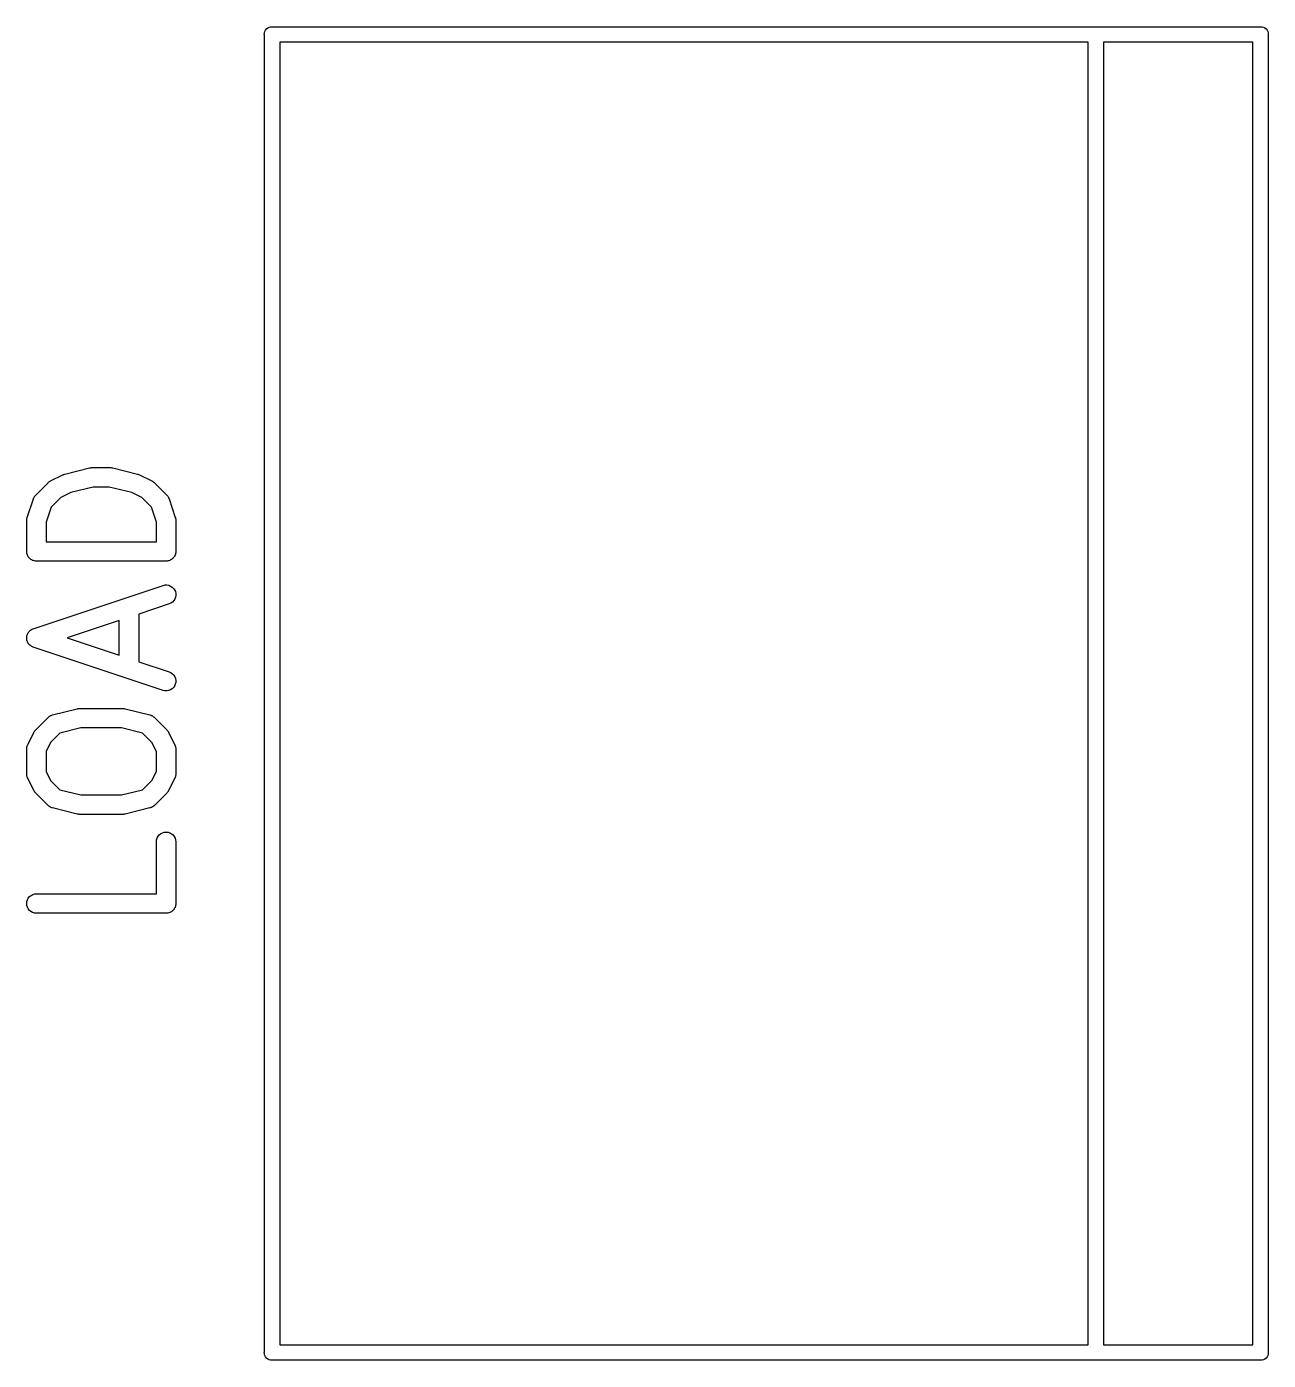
# Model space of a CAD drawing. Extents: x 62.9 to 160.2, y -123.1 to -39.2.
# Drawn here: x 62.88 to 72.45, y -99.12 to -88.84 of the extents above; entities that cross this region are included whole.
import ezdxf

# ---------------------------------------------------------------- set-up
doc = ezdxf.new("R2010")
doc.units = 0
doc.header["$MEASUREMENT"] = 0
doc.layers.add('BLACK', color=7, linetype='CONTINUOUS')

msp = doc.modelspace()

# ---------------------------------------------------------------- linework, layer by layer
at = {"layer": 'BLACK', "linetype": 'CONTINUOUS'}
for p, q in [((64.7097, -88.9), (64.7109, -88.8882)), ((64.71, -88.9029), (64.7097, -88.9)), ((64.71, -99.057), (64.71, -88.9029)), ((64.7109, -88.8882), (64.7143, -88.8769)), ((64.7143, -88.8769), (64.7199, -88.8665)), ((64.7199, -88.8665), (64.7274, -88.8574)), ((64.7274, -88.8574), (64.7365, -88.8499)), ((64.7365, -88.8499), (64.7469, -88.8443)), ((64.7469, -88.8443), (64.7582, -88.8409)), ((64.7582, -88.8409), (64.7671, -88.84)), ((64.7671, -88.84), (64.77, -88.8397)), ((64.77, -88.8397), (64.7729, -88.84)), ((64.7729, -88.84), (71.1171, -88.84)), ((71.1171, -88.84), (71.12, -88.8397)), ((71.12, -88.8397), (71.1229, -88.84)), ((71.1229, -88.84), (72.3871, -88.84)), ((72.3871, -88.84), (72.39, -88.8397)), ((72.39, -88.8397), (72.3929, -88.84)), ((72.3929, -88.84), (72.4018, -88.8409)), ((72.4018, -88.8409), (72.4131, -88.8443)), ((72.4131, -88.8443), (72.4235, -88.8499)), ((72.4235, -88.8499), (72.4326, -88.8574)), ((72.4326, -88.8574), (72.4401, -88.8665)), ((72.4401, -88.8665), (72.4457, -88.8769)), ((72.4457, -88.8769), (72.4491, -88.8882)), ((72.4491, -88.8882), (72.4503, -88.9)), ((72.4503, -88.9), (72.45, -88.9029)), ((72.45, -88.9029), (72.45, -99.0571)), ((64.83, -88.96), (64.83, -99)), ((71.06, -88.96), (64.83, -88.96)), ((71.06, -99), (71.06, -88.96)), ((71.18, -88.96), (71.18, -99)), ((72.33, -88.96), (71.18, -88.96)), ((72.33, -99), (72.33, -88.96)), ((63.0617, -92.3415), (63.1569, -92.2939)), ((63.1569, -92.2939), (63.1579, -92.2934)), ((63.1579, -92.2934), (63.1582, -92.2933)), ((63.1582, -92.2933), (63.1585, -92.2931)), ((63.1585, -92.2931), (63.1651, -92.2908)), ((63.1651, -92.2908), (63.1716, -92.2884)), ((63.1716, -92.2884), (63.172, -92.2883)), ((63.172, -92.2883), (63.1723, -92.2882)), ((63.1723, -92.2882), (63.3628, -92.2406)), ((63.3628, -92.2406), (63.3638, -92.2403)), ((63.3638, -92.2403), (63.3651, -92.2401)), ((63.3651, -92.2401), (63.3664, -92.2398)), ((63.3664, -92.2398), (63.3724, -92.2392)), ((63.3724, -92.2392), (63.3783, -92.2384)), ((63.3783, -92.2384), (63.3796, -92.2385)), ((63.3796, -92.2385), (63.381, -92.2383)), ((63.381, -92.2383), (63.5238, -92.2383)), ((63.5238, -92.2383), (63.5249, -92.2383)), ((63.5249, -92.2383), (63.5262, -92.2385)), ((63.5262, -92.2385), (63.5275, -92.2384)), ((63.5275, -92.2384), (63.5335, -92.2393)), ((63.5335, -92.2393), (63.5394, -92.24)), ((63.5394, -92.24), (63.5407, -92.2404)), ((63.5407, -92.2404), (63.542, -92.2406)), ((63.542, -92.2406), (63.7325, -92.2882)), ((63.7325, -92.2882), (63.7335, -92.2885)), ((63.7335, -92.2885), (63.7338, -92.2886)), ((63.7338, -92.2886), (63.7342, -92.2886)), ((63.7342, -92.2886), (63.7407, -92.2911)), ((63.7407, -92.2911), (63.7472, -92.2936)), ((63.7472, -92.2936), (63.7475, -92.2937)), ((63.7475, -92.2937), (63.7478, -92.2939)), ((63.7478, -92.2939), (63.8431, -92.3415)), ((62.947, -92.4508), (63.0422, -92.3555)), ((63.0422, -92.3555), (63.0429, -92.3548)), ((63.0429, -92.3548), (63.0462, -92.3522)), ((63.0462, -92.3522), (63.0493, -92.3493)), ((63.0493, -92.3493), (63.052, -92.3476)), ((63.052, -92.3476), (63.0544, -92.3457)), ((63.0544, -92.3457), (63.0581, -92.3437)), ((63.0581, -92.3437), (63.0617, -92.3415)), ((63.3902, -92.3883), (63.2167, -92.4317)), ((63.5146, -92.3883), (63.3902, -92.3883)), ((63.6881, -92.4317), (63.5146, -92.3883)), ((63.8431, -92.3415), (63.844, -92.342)), ((63.844, -92.342), (63.8475, -92.3443)), ((63.8475, -92.3443), (63.8512, -92.3462)), ((63.8512, -92.3462), (63.8537, -92.3482)), ((63.8537, -92.3482), (63.8563, -92.3499)), ((63.8563, -92.3499), (63.8593, -92.3529)), ((63.8593, -92.3529), (63.8626, -92.3555)), ((63.8626, -92.3555), (63.9578, -92.4508)), ((62.8812, -92.6229), (62.9288, -92.4801)), ((62.9288, -92.4801), (62.9292, -92.4791)), ((62.9292, -92.4791), (62.9301, -92.4771)), ((62.9301, -92.4771), (62.9308, -92.475)), ((62.9308, -92.475), (62.9332, -92.4705)), ((62.9332, -92.4705), (62.9353, -92.4658)), ((62.9353, -92.4658), (62.9366, -92.464)), ((62.9366, -92.464), (62.9377, -92.4621)), ((62.9377, -92.4621), (62.9409, -92.4581)), ((62.9409, -92.4581), (62.9439, -92.454)), ((62.9439, -92.454), (62.9456, -92.4525)), ((62.9456, -92.4525), (62.947, -92.4508)), ((63.1397, -92.4702), (63.0656, -92.5443)), ((63.2167, -92.4317), (63.1397, -92.4702)), ((63.7651, -92.4702), (63.6881, -92.4317)), ((63.8392, -92.5443), (63.7651, -92.4702)), ((63.9578, -92.4508), (63.9585, -92.4515)), ((63.9585, -92.4515), (63.9599, -92.4532)), ((63.9599, -92.4532), (63.9615, -92.4548)), ((63.9615, -92.4548), (63.9645, -92.459)), ((63.9645, -92.459), (63.9677, -92.463)), ((63.9677, -92.463), (63.9687, -92.4649)), ((63.9687, -92.4649), (63.97, -92.4667)), ((63.97, -92.4667), (63.972, -92.4714)), ((63.972, -92.4714), (63.9744, -92.476)), ((63.9744, -92.476), (63.975, -92.4781)), ((63.975, -92.4781), (63.9759, -92.4801)), ((63.9759, -92.4801), (64.0235, -92.6229)), ((62.879, -92.6311), (62.8803, -92.6271)), ((62.8803, -92.6271), (62.8812, -92.6229)), ((63.0656, -92.5443), (63.0274, -92.6588)), ((63.8774, -92.6588), (63.8392, -92.5443)), ((64.0235, -92.6229), (64.0239, -92.6239)), ((64.0239, -92.6239), (64.0247, -92.6281)), ((64.0247, -92.6281), (64.026, -92.6321)), ((62.8774, -92.6456), (62.8779, -92.6414)), ((62.8774, -92.6467), (62.8774, -92.6456)), ((62.8774, -92.8848), (62.8774, -92.6467)), ((62.8779, -92.6414), (62.878, -92.6372)), ((62.878, -92.6372), (62.8787, -92.6342)), ((62.8787, -92.6342), (62.879, -92.6311)), ((63.0274, -92.6588), (63.0274, -92.8098)), ((63.8774, -92.8098), (63.8774, -92.6588)), ((64.026, -92.6321), (64.0263, -92.6352)), ((64.0263, -92.6352), (64.0269, -92.6383)), ((64.0269, -92.6383), (64.027, -92.6425)), ((64.027, -92.6425), (64.0274, -92.6467)), ((64.0274, -92.6467), (64.0274, -92.8848)), ((63.0274, -92.8098), (63.8774, -92.8098)), ((62.8781, -92.8918), (62.8774, -92.8848)), ((62.8787, -92.8988), (62.8781, -92.8918)), ((62.8788, -92.8991), (62.8787, -92.8988)), ((62.8788, -92.8993), (62.8788, -92.8991)), ((62.8808, -92.9061), (62.8788, -92.8993)), ((62.8828, -92.9129), (62.8808, -92.9061)), ((62.883, -92.9131), (62.8828, -92.9129)), ((62.883, -92.9133), (62.883, -92.9131)), ((62.8864, -92.9196), (62.883, -92.9133)), ((62.8896, -92.9258), (62.8864, -92.9196)), ((62.8898, -92.926), (62.8896, -92.9258)), ((62.8899, -92.9263), (62.8898, -92.926)), ((62.8944, -92.9318), (62.8899, -92.9263)), ((62.8988, -92.9372), (62.8944, -92.9318)), ((64.0097, -92.9326), (64.0052, -92.938)), ((64.0143, -92.9271), (64.0097, -92.9326)), ((64.0144, -92.9269), (64.0143, -92.9271)), ((64.0146, -92.9267), (64.0144, -92.9269)), ((64.0179, -92.9205), (64.0146, -92.9267)), ((64.0213, -92.9143), (64.0179, -92.9205)), ((64.0214, -92.9141), (64.0213, -92.9143)), ((64.0215, -92.9138), (64.0214, -92.9141)), ((64.0236, -92.907), (64.0215, -92.9138)), ((64.0257, -92.9004), (64.0236, -92.907)), ((64.0258, -92.9001), (64.0257, -92.9004)), ((64.0266, -92.8929), (64.0258, -92.8998)), ((64.0258, -92.8998), (64.0258, -92.9001)), ((64.0274, -92.8858), (64.0266, -92.8929)), ((64.0274, -92.8848), (64.0274, -92.8853)), ((64.0274, -92.8853), (64.0274, -92.8853)), ((64.0274, -92.8853), (64.0274, -92.8853)), ((64.0274, -92.8853), (64.0274, -92.8858)), ((62.899, -92.9374), (62.8988, -92.9372)), ((62.8992, -92.9376), (62.899, -92.9374)), ((62.9046, -92.9421), (62.8992, -92.9376)), ((62.91, -92.9466), (62.9046, -92.9421)), ((62.9102, -92.9468), (62.91, -92.9466)), ((62.9104, -92.9469), (62.9102, -92.9468)), ((62.9166, -92.9503), (62.9104, -92.9469)), ((62.9228, -92.9537), (62.9166, -92.9503)), ((62.9231, -92.9538), (62.9228, -92.9537)), ((62.9233, -92.9539), (62.9231, -92.9538)), ((62.9301, -92.956), (62.9233, -92.9539)), ((62.9368, -92.9581), (62.9301, -92.956)), ((62.937, -92.9582), (62.9368, -92.9581)), ((62.9373, -92.9582), (62.937, -92.9582)), ((62.9443, -92.959), (62.9373, -92.9582)), ((62.9513, -92.9598), (62.9443, -92.959)), ((62.9518, -92.9598), (62.9513, -92.9598)), ((62.9519, -92.9598), (62.9518, -92.9598)), ((62.9524, -92.9598), (62.9519, -92.9598)), ((62.9519, -92.9598), (62.9519, -92.9598)), ((63.9524, -92.9598), (62.9524, -92.9598)), ((63.9594, -92.9591), (63.9524, -92.9598)), ((63.9664, -92.9584), (63.9594, -92.9591)), ((63.9667, -92.9584), (63.9664, -92.9584)), ((63.9669, -92.9583), (63.9667, -92.9584)), ((63.9737, -92.9563), (63.9669, -92.9583)), ((63.9805, -92.9543), (63.9737, -92.9563)), ((63.9807, -92.9542), (63.9805, -92.9543)), ((63.981, -92.9541), (63.9807, -92.9542)), ((63.9872, -92.9508), (63.981, -92.9541)), ((63.9934, -92.9475), (63.9872, -92.9508)), ((63.9937, -92.9474), (63.9934, -92.9475)), ((63.9939, -92.9472), (63.9937, -92.9474)), ((63.9994, -92.9427), (63.9939, -92.9472)), ((64.0049, -92.9383), (63.9994, -92.9427)), ((64.005, -92.9381), (64.0049, -92.9383)), ((64.0052, -92.938), (64.005, -92.9381)), ((62.9287, -93.4803), (63.9287, -93.1469)), ((63.9287, -93.1469), (63.9297, -93.1466)), ((63.9297, -93.1466), (63.944, -93.1436)), ((63.944, -93.1436), (63.9586, -93.1434)), ((63.9586, -93.1434), (63.973, -93.146)), ((63.973, -93.146), (63.9866, -93.1514)), ((63.9866, -93.1514), (63.9989, -93.1593)), ((63.9989, -93.1593), (64.0095, -93.1695)), ((64.0095, -93.1695), (64.0178, -93.1815)), ((64.0178, -93.1815), (64.0237, -93.1949)), ((64.0246, -93.2382), (64.0193, -93.2519)), ((64.0237, -93.1949), (64.0268, -93.2092)), ((64.0272, -93.2238), (64.0246, -93.2382)), ((64.0268, -93.2092), (64.0272, -93.2238)), ((63.9761, -93.2892), (63.7417, -93.3674)), ((63.9895, -93.2833), (63.9761, -93.2892)), ((64.0014, -93.2748), (63.9895, -93.2833)), ((64.0115, -93.2642), (64.0014, -93.2748)), ((64.0193, -93.2519), (64.0115, -93.2642)), ((63.5917, -93.4174), (63.1895, -93.5514)), ((63.5917, -93.6855), (63.5917, -93.4174)), ((63.7417, -93.3674), (63.7417, -93.7355)), ((62.8775, -93.5561), (62.8777, -93.5509)), ((62.8776, -93.5457), (62.878, -93.5436)), ((62.8777, -93.5509), (62.8776, -93.5457)), ((62.878, -93.5415), (62.8792, -93.5364)), ((62.878, -93.5436), (62.878, -93.5415)), ((62.8792, -93.5364), (62.8801, -93.5313)), ((62.8801, -93.5313), (62.8809, -93.5293)), ((62.8809, -93.5293), (62.8814, -93.5272)), ((62.8814, -93.5272), (62.8835, -93.5225)), ((62.8835, -93.5225), (62.8854, -93.5177)), ((62.8854, -93.5177), (62.8866, -93.5158)), ((62.8866, -93.5158), (62.8875, -93.5139)), ((62.8875, -93.5139), (62.8905, -93.5097)), ((62.8905, -93.5097), (62.8933, -93.5053)), ((62.8933, -93.5053), (62.8947, -93.5037)), ((62.8947, -93.5037), (62.896, -93.502)), ((62.896, -93.502), (62.8998, -93.4984)), ((62.8998, -93.4984), (62.9033, -93.4947)), ((62.9033, -93.4947), (62.9051, -93.4934)), ((62.9051, -93.4934), (62.9067, -93.492)), ((62.9067, -93.492), (62.911, -93.4892)), ((62.911, -93.4892), (62.9153, -93.4862)), ((62.9153, -93.4862), (62.9173, -93.4854)), ((62.9173, -93.4854), (62.9191, -93.4842)), ((62.9191, -93.4842), (62.9239, -93.4824)), ((62.9239, -93.4824), (62.9287, -93.4803)), ((63.1895, -93.5514), (63.5917, -93.6855)), ((62.8779, -93.5582), (62.8775, -93.5561)), ((62.8779, -93.5604), (62.8779, -93.5582)), ((62.879, -93.5654), (62.8779, -93.5604)), ((62.8799, -93.5705), (62.879, -93.5654)), ((62.8806, -93.5726), (62.8799, -93.5705)), ((62.8811, -93.5746), (62.8806, -93.5726)), ((62.8831, -93.5794), (62.8811, -93.5746)), ((62.885, -93.5843), (62.8831, -93.5794)), ((62.8861, -93.5861), (62.885, -93.5843)), ((62.8869, -93.5881), (62.8861, -93.5861)), ((62.8899, -93.5923), (62.8869, -93.5881)), ((62.8926, -93.5967), (62.8899, -93.5923)), ((62.8941, -93.5983), (62.8926, -93.5967)), ((62.8953, -93.6001), (62.8941, -93.5983)), ((62.899, -93.6037), (62.8953, -93.6001)), ((62.9026, -93.6075), (62.899, -93.6037)), ((62.9043, -93.6087), (62.9026, -93.6075)), ((62.9058, -93.6102), (62.9043, -93.6087)), ((62.9102, -93.613), (62.9058, -93.6102)), ((62.9144, -93.6161), (62.9102, -93.613)), ((62.9163, -93.617), (62.9144, -93.6161)), ((62.9181, -93.6182), (62.9163, -93.617)), ((62.923, -93.6201), (62.9181, -93.6182)), ((62.9277, -93.6222), (62.923, -93.6201)), ((62.9287, -93.6226), (62.9277, -93.6222)), ((63.9287, -93.9559), (62.9287, -93.6226)), ((63.7417, -93.7355), (63.9761, -93.8136)), ((63.9761, -93.8136), (63.9771, -93.8139)), ((63.9771, -93.8139), (63.9904, -93.8201)), ((63.9904, -93.8201), (64.0022, -93.8287)), ((64.0022, -93.8287), (64.0121, -93.8395)), ((64.0121, -93.8395), (64.0198, -93.8519)), ((64.0198, -93.8519), (64.0249, -93.8656)), ((63.9429, -93.9592), (63.9287, -93.9559)), ((63.9576, -93.9596), (63.9429, -93.9592)), ((63.972, -93.9571), (63.9576, -93.9596)), ((63.9857, -93.952), (63.972, -93.9571)), ((63.9981, -93.9442), (63.9857, -93.952)), ((64.0088, -93.9342), (63.9981, -93.9442)), ((64.0173, -93.9223), (64.0088, -93.9342)), ((64.0234, -93.909), (64.0173, -93.9223)), ((64.0267, -93.8947), (64.0234, -93.909)), ((64.0249, -93.8656), (64.0272, -93.8801)), ((64.0272, -93.8801), (64.0267, -93.8947)), ((62.947, -94.2603), (63.0422, -94.1651)), ((63.0422, -94.1651), (63.0429, -94.1643)), ((63.0429, -94.1643), (63.0469, -94.1612)), ((63.0469, -94.1612), (63.0507, -94.1578)), ((63.0507, -94.1578), (63.0526, -94.1566)), ((63.0526, -94.1566), (63.0544, -94.1552)), ((63.0544, -94.1552), (63.0589, -94.1529)), ((63.0589, -94.1529), (63.0633, -94.1503)), ((63.0633, -94.1503), (63.0654, -94.1495)), ((63.0654, -94.1495), (63.0674, -94.1485)), ((63.0674, -94.1485), (63.0723, -94.147)), ((63.0723, -94.147), (63.077, -94.1453)), ((63.077, -94.1453), (63.2675, -94.0977)), ((63.2675, -94.0977), (63.2685, -94.0975)), ((63.2685, -94.0975), (63.2699, -94.0973)), ((63.2699, -94.0973), (63.2711, -94.0969)), ((63.2711, -94.0969), (63.2771, -94.0963)), ((63.2771, -94.0963), (63.283, -94.0955)), ((63.283, -94.0955), (63.2844, -94.0956)), ((63.2844, -94.0956), (63.2857, -94.0955)), ((63.2857, -94.0955), (63.619, -94.0955)), ((63.619, -94.0955), (63.6201, -94.0955)), ((63.6201, -94.0955), (63.6214, -94.0956)), ((63.6214, -94.0956), (63.6228, -94.0956)), ((63.6228, -94.0956), (63.6287, -94.0964)), ((63.6287, -94.0964), (63.6346, -94.0971)), ((63.6346, -94.0971), (63.6359, -94.0975)), ((63.6359, -94.0975), (63.6372, -94.0977)), ((63.6372, -94.0977), (63.8277, -94.1453)), ((63.8277, -94.1453), (63.8287, -94.1456)), ((63.8287, -94.1456), (63.8335, -94.1474)), ((63.8335, -94.1474), (63.8383, -94.1489)), ((63.8383, -94.1489), (63.8403, -94.1499)), ((63.8403, -94.1499), (63.8424, -94.1507)), ((63.8424, -94.1507), (63.8468, -94.1534)), ((63.8468, -94.1534), (63.8512, -94.1558)), ((63.8512, -94.1558), (63.853, -94.1572)), ((63.853, -94.1572), (63.8549, -94.1584)), ((63.8549, -94.1584), (63.8586, -94.1618)), ((63.8586, -94.1618), (63.8626, -94.1651)), ((63.8626, -94.1651), (63.9578, -94.2603)), ((62.9357, -94.2753), (62.9377, -94.2716)), ((62.9377, -94.2716), (62.9397, -94.2692)), ((62.9397, -94.2692), (62.9414, -94.2666)), ((62.9414, -94.2666), (62.9443, -94.2636)), ((62.9443, -94.2636), (62.947, -94.2603)), ((63.2949, -94.2455), (63.1336, -94.2858)), ((63.6098, -94.2455), (63.2949, -94.2455)), ((63.7712, -94.2858), (63.6098, -94.2455)), ((63.9578, -94.2603), (63.9585, -94.261)), ((63.9585, -94.261), (63.9612, -94.2643)), ((63.9612, -94.2643), (63.9641, -94.2674)), ((63.9641, -94.2674), (63.9657, -94.27)), ((63.9657, -94.27), (63.9677, -94.2725)), ((63.9677, -94.2725), (63.9696, -94.2762)), ((62.8845, -94.3771), (62.8853, -94.375)), ((62.8853, -94.375), (62.9329, -94.2798)), ((62.9329, -94.2798), (62.9334, -94.2789)), ((62.9334, -94.2789), (62.9357, -94.2753)), ((63.0616, -94.3578), (63.0274, -94.4263)), ((63.1336, -94.2858), (63.0616, -94.3578)), ((63.8431, -94.3578), (63.7712, -94.2858)), ((63.8774, -94.4263), (63.8431, -94.3578)), ((63.9696, -94.2762), (63.9718, -94.2798)), ((63.9718, -94.2798), (64.0195, -94.375)), ((64.0195, -94.375), (64.0199, -94.376)), ((62.8774, -94.4075), (62.8776, -94.4053)), ((62.8774, -94.4086), (62.8774, -94.4075)), ((62.8774, -94.599), (62.8774, -94.4086)), ((62.8776, -94.4031), (62.8784, -94.3981)), ((62.8776, -94.4053), (62.8776, -94.4031)), ((62.8784, -94.3981), (62.879, -94.393)), ((62.879, -94.393), (62.8797, -94.3909)), ((62.8797, -94.3909), (62.8801, -94.3887)), ((62.8801, -94.3887), (62.8819, -94.3839)), ((62.8819, -94.3839), (62.8834, -94.379)), ((62.8834, -94.379), (62.8845, -94.3771)), ((63.0274, -94.4263), (63.0274, -94.5813)), ((63.8774, -94.5813), (63.8774, -94.4263)), ((64.0199, -94.376), (64.0207, -94.378)), ((64.0207, -94.378), (64.0217, -94.38)), ((64.0217, -94.38), (64.0232, -94.3849)), ((64.0232, -94.3849), (64.025, -94.3897)), ((64.025, -94.3897), (64.0253, -94.3919)), ((64.0253, -94.3919), (64.026, -94.394)), ((64.026, -94.394), (64.0265, -94.3991)), ((64.0265, -94.3991), (64.0273, -94.4042)), ((64.0273, -94.4042), (64.0272, -94.4064)), ((64.0272, -94.4064), (64.0274, -94.4086)), ((64.0274, -94.4086), (64.0274, -94.599)), ((63.0274, -94.5813), (63.0616, -94.6499)), ((63.8431, -94.6499), (63.8774, -94.5813)), ((62.8776, -94.6012), (62.8774, -94.599)), ((62.8775, -94.6034), (62.8776, -94.6012)), ((62.8783, -94.6085), (62.8775, -94.6034)), ((62.8788, -94.6136), (62.8783, -94.6085)), ((62.8794, -94.6157), (62.8788, -94.6136)), ((62.8798, -94.6179), (62.8794, -94.6157)), ((62.8816, -94.6227), (62.8798, -94.6179)), ((62.883, -94.6276), (62.8816, -94.6227)), ((62.8841, -94.6296), (62.883, -94.6276)), ((62.8848, -94.6316), (62.8841, -94.6296)), ((62.8853, -94.6326), (62.8848, -94.6316)), ((62.9329, -94.7278), (62.8853, -94.6326)), ((63.0616, -94.6499), (63.1336, -94.7218)), ((63.7712, -94.7218), (63.8431, -94.6499)), ((64.0195, -94.6326), (63.9718, -94.7278)), ((64.0203, -94.6305), (64.0195, -94.6326)), ((64.0213, -94.6286), (64.0203, -94.6305)), ((64.0229, -94.6237), (64.0213, -94.6286)), ((64.0247, -94.6189), (64.0229, -94.6237)), ((64.0251, -94.6167), (64.0247, -94.6189)), ((64.0257, -94.6146), (64.0251, -94.6167)), ((64.0263, -94.6096), (64.0257, -94.6146)), ((64.0272, -94.6045), (64.0263, -94.6096)), ((64.0274, -94.6001), (64.0271, -94.6023)), ((64.0271, -94.6023), (64.0272, -94.6045)), ((64.0274, -94.599), (64.0274, -94.6001)), ((62.9352, -94.7314), (62.9329, -94.7278)), ((62.9371, -94.7351), (62.9352, -94.7314)), ((62.939, -94.7376), (62.9371, -94.7351)), ((62.9407, -94.7402), (62.939, -94.7376)), ((62.9436, -94.7433), (62.9407, -94.7402)), ((62.9462, -94.7466), (62.9436, -94.7433)), ((62.947, -94.7473), (62.9462, -94.7466)), ((63.0422, -94.8426), (62.947, -94.7473)), ((63.1336, -94.7218), (63.2949, -94.7621)), ((63.2949, -94.7621), (63.6098, -94.7621)), ((63.6098, -94.7621), (63.7712, -94.7218)), ((63.9578, -94.7473), (63.8626, -94.8426)), ((63.9605, -94.7441), (63.9578, -94.7473)), ((63.9634, -94.741), (63.9605, -94.7441)), ((63.9651, -94.7384), (63.9634, -94.741)), ((63.9671, -94.736), (63.9651, -94.7384)), ((63.9691, -94.7323), (63.9671, -94.736)), ((63.9714, -94.7288), (63.9691, -94.7323)), ((63.9718, -94.7278), (63.9714, -94.7288)), ((63.0461, -94.8458), (63.0422, -94.8426)), ((63.0499, -94.8492), (63.0461, -94.8458)), ((63.0518, -94.8504), (63.0499, -94.8492)), ((63.0535, -94.8518), (63.0518, -94.8504)), ((63.058, -94.8542), (63.0535, -94.8518)), ((63.0623, -94.8569), (63.058, -94.8542)), ((63.0644, -94.8577), (63.0623, -94.8569)), ((63.0664, -94.8588), (63.0644, -94.8577)), ((63.0713, -94.8602), (63.0664, -94.8588)), ((63.076, -94.862), (63.0713, -94.8602)), ((63.077, -94.8623), (63.076, -94.862)), ((63.2675, -94.9099), (63.077, -94.8623)), ((63.8277, -94.8623), (63.6372, -94.9099)), ((63.8325, -94.8606), (63.8277, -94.8623)), ((63.8374, -94.8592), (63.8325, -94.8606)), ((63.8394, -94.8581), (63.8374, -94.8592)), ((63.8415, -94.8574), (63.8394, -94.8581)), ((63.8459, -94.8548), (63.8415, -94.8574)), ((63.8504, -94.8524), (63.8459, -94.8548)), ((63.8521, -94.851), (63.8504, -94.8524)), ((63.8541, -94.8499), (63.8521, -94.851)), ((63.8578, -94.8465), (63.8541, -94.8499)), ((63.8618, -94.8433), (63.8578, -94.8465)), ((63.8626, -94.8426), (63.8618, -94.8433)), ((63.2688, -94.9101), (63.2675, -94.9099)), ((63.2701, -94.9105), (63.2688, -94.9101)), ((63.2761, -94.9112), (63.2701, -94.9105)), ((63.282, -94.9121), (63.2761, -94.9112)), ((63.2833, -94.912), (63.282, -94.9121)), ((63.2847, -94.9121), (63.2833, -94.912)), ((63.2857, -94.9121), (63.2847, -94.9121)), ((63.619, -94.9121), (63.2857, -94.9121)), ((63.6204, -94.912), (63.619, -94.9121)), ((63.6217, -94.9121), (63.6204, -94.912)), ((63.6276, -94.9113), (63.6217, -94.9121)), ((63.6336, -94.9107), (63.6276, -94.9113)), ((63.6349, -94.9103), (63.6336, -94.9107)), ((63.6362, -94.9102), (63.6349, -94.9103)), ((63.6372, -94.9099), (63.6362, -94.9102)), ((63.879, -95.1073), (63.8834, -95.0933)), ((63.8834, -95.0933), (63.8905, -95.0805)), ((63.8905, -95.0805), (63.8999, -95.0693)), ((63.8999, -95.0693), (63.9113, -95.0601)), ((63.9113, -95.0601), (63.9243, -95.0533)), ((63.9243, -95.0533), (63.9383, -95.0492)), ((63.9383, -95.0492), (63.9529, -95.0479)), ((63.9529, -95.0479), (63.9675, -95.0494)), ((63.9675, -95.0494), (63.9814, -95.0537)), ((63.9814, -95.0537), (63.9943, -95.0607)), ((63.9943, -95.0607), (64.0056, -95.07)), ((64.0056, -95.07), (64.0148, -95.0814)), ((64.0148, -95.0814), (64.0217, -95.0943)), ((64.0217, -95.0943), (64.026, -95.1083)), ((63.8774, -95.1218), (63.879, -95.1073)), ((63.8774, -95.1229), (63.8774, -95.1218)), ((63.8774, -95.524), (63.8774, -95.1229)), ((64.026, -95.1083), (64.0274, -95.1229)), ((64.0274, -95.1229), (64.0274, -95.599)), ((62.8774, -95.5985), (62.8789, -95.584)), ((62.8787, -95.6131), (62.8774, -95.5985)), ((62.8789, -95.584), (62.8832, -95.57)), ((62.8832, -95.57), (62.8902, -95.5571)), ((62.8902, -95.5571), (62.8995, -95.5458)), ((62.8995, -95.5458), (62.9109, -95.5366)), ((62.9109, -95.5366), (62.9238, -95.5297)), ((62.9238, -95.5297), (62.9378, -95.5255)), ((62.9378, -95.5255), (62.9524, -95.524)), ((62.9524, -95.524), (63.8774, -95.524)), ((64.0266, -95.6071), (64.0258, -95.6141)), ((64.0274, -95.6001), (64.0266, -95.6071)), ((64.0274, -95.599), (64.0274, -95.5996)), ((64.0274, -95.5996), (64.0274, -95.5996)), ((64.0274, -95.5996), (64.0274, -95.5996)), ((64.0274, -95.5996), (64.0274, -95.6001)), ((62.8828, -95.6271), (62.8787, -95.6131)), ((62.8896, -95.6401), (62.8828, -95.6271)), ((62.8988, -95.6515), (62.8896, -95.6401)), ((62.91, -95.6609), (62.8988, -95.6515)), ((62.9228, -95.668), (62.91, -95.6609)), ((62.9368, -95.6724), (62.9228, -95.668)), ((62.9513, -95.674), (62.9368, -95.6724)), ((62.9524, -95.674), (62.9513, -95.674)), ((63.9524, -95.674), (62.9524, -95.674)), ((63.9594, -95.6734), (63.9524, -95.674)), ((63.9664, -95.6727), (63.9594, -95.6734)), ((63.9667, -95.6726), (63.9664, -95.6727)), ((63.9669, -95.6726), (63.9667, -95.6726)), ((63.9737, -95.6706), (63.9669, -95.6726)), ((63.9805, -95.6686), (63.9737, -95.6706)), ((63.9807, -95.6685), (63.9805, -95.6686)), ((63.981, -95.6684), (63.9807, -95.6685)), ((63.9872, -95.6651), (63.981, -95.6684)), ((63.9934, -95.6618), (63.9872, -95.6651)), ((63.9937, -95.6616), (63.9934, -95.6618)), ((63.9939, -95.6615), (63.9937, -95.6616)), ((63.9994, -95.657), (63.9939, -95.6615)), ((64.0049, -95.6526), (63.9994, -95.657)), ((64.005, -95.6524), (64.0049, -95.6526)), ((64.0052, -95.6523), (64.005, -95.6524)), ((64.0097, -95.6468), (64.0052, -95.6523)), ((64.0143, -95.6414), (64.0097, -95.6468)), ((64.0144, -95.6412), (64.0143, -95.6414)), ((64.0146, -95.641), (64.0144, -95.6412)), ((64.0179, -95.6348), (64.0146, -95.641)), ((64.0213, -95.6286), (64.0179, -95.6348)), ((64.0214, -95.6283), (64.0213, -95.6286)), ((64.0215, -95.6281), (64.0214, -95.6283)), ((64.0236, -95.6213), (64.0215, -95.6281)), ((64.0257, -95.6146), (64.0236, -95.6213)), ((64.0258, -95.6144), (64.0257, -95.6146)), ((64.0258, -95.6141), (64.0258, -95.6144)), ((64.83, -99), (71.06, -99)), ((71.18, -99), (72.33, -99)), ((64.7097, -99.06), (64.71, -99.057)), ((64.7109, -99.0718), (64.7097, -99.06)), ((64.7143, -99.0831), (64.7109, -99.0718)), ((64.7199, -99.0935), (64.7143, -99.0831)), ((64.7274, -99.1026), (64.7199, -99.0935)), ((64.7365, -99.1101), (64.7274, -99.1026)), ((72.4326, -99.1026), (72.4235, -99.1101)), ((72.4401, -99.0935), (72.4326, -99.1026)), ((72.4457, -99.0831), (72.4401, -99.0935)), ((72.4491, -99.0718), (72.4457, -99.0831)), ((72.4503, -99.06), (72.4491, -99.0718)), ((72.45, -99.0571), (72.4503, -99.06)), ((64.7469, -99.1157), (64.7365, -99.1101)), ((64.7582, -99.1191), (64.7469, -99.1157)), ((64.7671, -99.12), (64.7582, -99.1191)), ((64.77, -99.1203), (64.7671, -99.12)), ((64.7671, -99.12), (64.7671, -99.12)), ((64.7729, -99.12), (64.77, -99.1203)), ((71.1171, -99.12), (64.7729, -99.12)), ((71.12, -99.1203), (71.1171, -99.12)), ((71.1229, -99.12), (71.12, -99.1203)), ((72.3871, -99.12), (71.1229, -99.12)), ((72.39, -99.1203), (72.3871, -99.12)), ((72.3929, -99.12), (72.39, -99.1203)), ((72.4018, -99.1191), (72.3929, -99.12)), ((72.3929, -99.12), (72.3929, -99.12)), ((72.4131, -99.1157), (72.4018, -99.1191)), ((72.4235, -99.1101), (72.4131, -99.1157))]:
    msp.add_line(p, q, dxfattribs=at)

doc.saveas('drawing.dxf')
